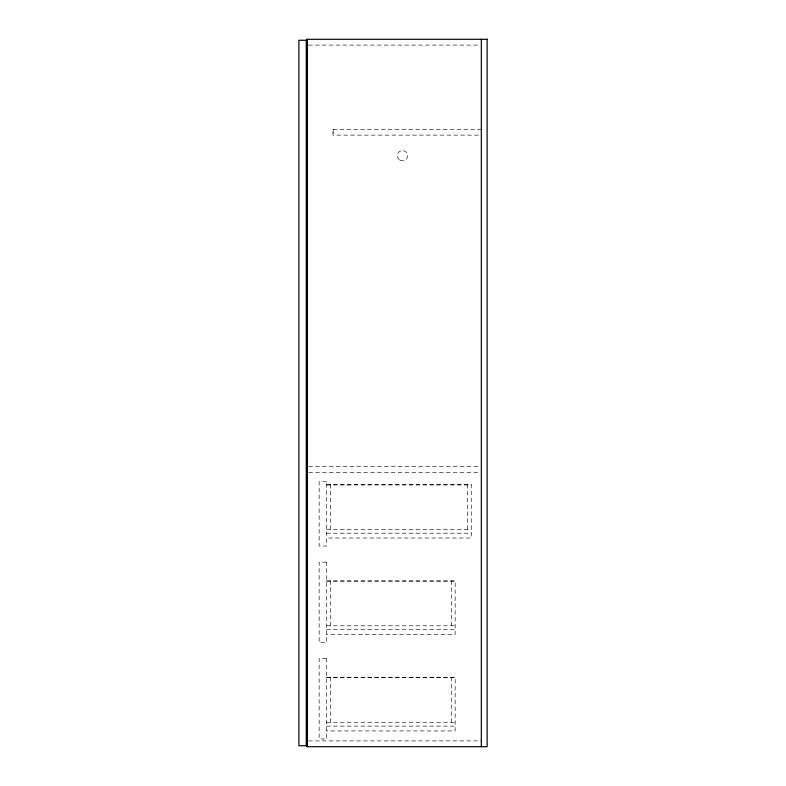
<?xml version="1.0" encoding="UTF-8"?>
<svg xmlns="http://www.w3.org/2000/svg" width="786" height="786" viewBox="0 0 786 786"><rect width="100%" height="100%" fill="white"/><g stroke="black" fill="none" stroke-linecap="round" stroke-linejoin="round"><path stroke-width="0.59" stroke-dasharray="3.93 2.95" d="M308.466 45.087L478.88 45.087M481.523 129.336L332.969 129.336L332.969 135.123L481.523 135.123M308.662 466.638L479.067 466.638M308.662 472.425L479.067 472.425M326.534 484.323L471.236 484.323L471.236 538.017L326.534 538.017M326.534 484.962L471.236 484.962M326.534 529.332L471.236 529.332M326.534 533.193L471.236 533.193M326.534 580.785L455.153 580.785L455.153 634.479L326.534 634.479M326.534 581.424L455.153 581.424M326.534 625.803L455.153 625.803M326.534 629.655L455.153 629.655M326.534 677.247L455.153 677.247L455.153 730.941L326.534 730.941M326.534 677.444L455.153 677.444M326.534 722.265L455.153 722.265M326.534 726.117L455.153 726.117M308.466 740.913L481.327 740.913M467.375 484.323L467.375 529.332M451.292 580.785L451.292 625.803M451.292 677.247L451.292 722.265M333.156 129.336L333.156 135.123M330.395 484.323L330.395 529.332M330.395 580.785L330.395 625.803M330.395 677.247L330.395 722.265M326.534 481.749L319.145 481.749L319.145 546.054L326.534 546.054L326.534 481.749M326.534 562.137L319.145 562.137L319.145 642.516L326.534 642.516L326.534 562.137M326.534 658.599L319.145 658.599L319.145 738.987L326.534 738.987L326.534 658.599M399.848 160.157A5.148 5.148 0 0 0 407.57 155.697A5.148 5.148 0 0 0 399.848 151.246A5.148 5.148 0 0 0 399.848 160.157"/><path stroke-width="1.18" d="M307.247 466.638L307.247 472.425M481.327 39.3L481.327 746.7M307.247 39.3L307.247 746.7M487.114 39.3L307.051 39.3L307.051 746.7L487.114 746.7L487.114 39.3M306.275 40.263L298.886 40.263L298.886 745.737L306.275 745.737L306.275 40.263"/></g></svg>
